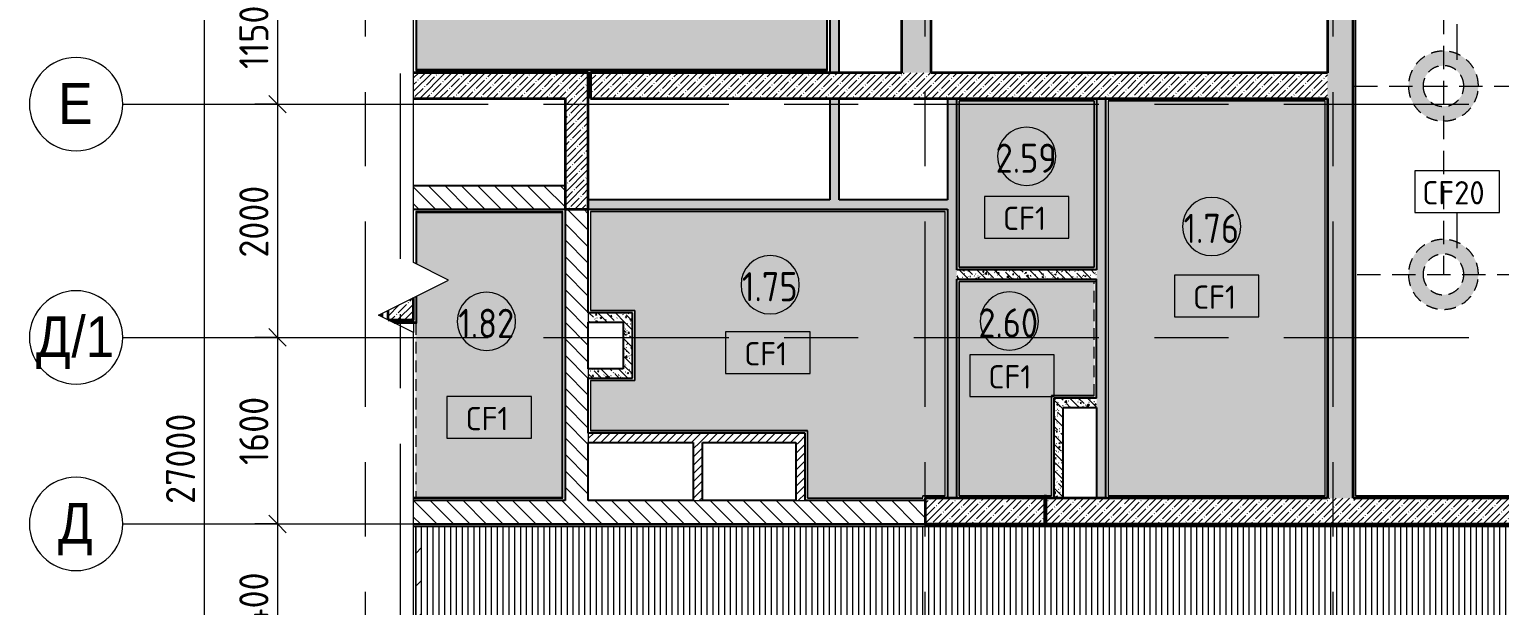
# Model space of a CAD drawing. Header units: millimetres. Extents: x 81676 to 276943, y -8553 to 29000.
# Drawn here: x 81676 to 94287, y 12700 to 17641 of the extents above; entities that cross this region are included whole.
import ezdxf

# ---------------------------------------------------------------- set-up
doc = ezdxf.new("R2010")
doc.units = ezdxf.units.MM
for name, pattern in [('200_ШТРИХ__ш1_п0_6_', [160, 100, -60]), ('ADSK_Штрих_ш2 п1', [300, 200, -100]), ('Осевая', [3175, 635, -476.25, 1587.5, -476.25])]:
    doc.linetypes.add(name, pattern=pattern)
for name, color, linetype, lineweight in [('A-ANNO-DIMS', 7, 'Continuous', 9), ('A-ANNO-DIMS-100', 7, 'Continuous', 9), ('A-AREA-IDEN', 7, 'Continuous', 9), ('A-CLNG-IDEN', 7, 'Continuous', 9), ('A-DETL', 7, 'Continuous', 9), ('A-DETL-1', 7, 'ADSK_Штрих_ш2 п1', 9), ('A-DETL-GENF', 7, 'Continuous', 9), ('A-DETL-MBND', 7, '200_ШТРИХ__ш1_п0_6_', 9), ('A-DETL-MBND-1', 7, 'Continuous', 9), ('A-FLOR', 7, 'Continuous', 9), ('A-FLOR-1', 7, 'Continuous', 35), ('A-WALL', 7, 'Continuous', 9), ('I-WALL', 7, 'Continuous', 9), ('S-COLS', 7, 'Continuous', 9), ('Оси', 7, 'Continuous', 9), ('Оси-1', 7, 'Continuous', 20), ('Оси-2', 7, 'Осевая', 9)]:
    doc.layers.add(name, color=color, linetype=linetype, lineweight=lineweight)
for name, color, linetype, lineweight, true_color in [('A-DETL-GENF-1', 7, 'Continuous', 9, 0x004000), ('A-WALL-1', 7, 'Continuous', 35, 0x3c3c3c), ('A-WALL-2', 7, 'Continuous', 25, 0x3c3c3c), ('A-WALL-FNSH-2', 7, 'Continuous', 13, 0x3c3c3c)]:
    doc.layers.add(name, color=color, linetype=linetype, lineweight=lineweight, true_color=true_color)
doc.styles.add('Arial', font='arial.ttf', dxfattribs={"width": 0.9, "height": 350})
doc.styles.add('GOST Common', font='GOST_Common.ttf', dxfattribs={"width": 0.9, "height": 250})
doc.styles.add('GOST Common_1', font='GOST_Common.ttf', dxfattribs={"height": 200})
doc.styles.add('ISOCPEUR', font='isocpeur.ttf', dxfattribs={"width": 0.9, "height": 250})
doc.dimstyles.new('ISO-2_5_0_9К_БОЛЬШОЙ', dxfattribs={"dimscale": 304.8, "dimtxt": 248.995294, "dimasz": 0.492126, "dimexe": 0.393701, "dimexo": 0.984252, "dimgap": 0, "dimtad": 1, "dimdec": 0, "dimrnd": 10, "dimzin": 0, "dimdsep": 46, "dimtxsty": 'ISOCPEUR', "dimblk1": 'OBLIQUE', "dimblk2": 'OBLIQUE', "dimsah": 1, "dimcen": 0.09, "dimdle": 0.393701, "dimazin": 0, "dimtfac": 1, "dimtdec": 4, "dimtix": 1, "dimtmove": 0, "dimatfit": 3, "dimfxl": 1, "dimtvp": 1, "dimtolj": 1, "dimtzin": 0, "dimarcsym": 2})
doc.dimstyles.new('ISO-2_5_0_9К_БОЛЬШОЙ_1', dxfattribs={"dimscale": 304.8, "dimtxt": 248.995294, "dimasz": 0.492126, "dimexe": 0.393701, "dimexo": 0.984252, "dimgap": 0, "dimtad": 1, "dimdec": 0, "dimrnd": 10, "dimzin": 0, "dimdsep": 46, "dimtxsty": 'ISOCPEUR', "dimblk1": 'OBLIQUE', "dimblk2": 'OBLIQUE', "dimsah": 1, "dimcen": 0.09, "dimdle": 0.393701, "dimazin": 0, "dimtfac": 1, "dimtdec": 4, "dimtix": 1, "dimtmove": 2, "dimatfit": 3, "dimfxl": 1, "dimtvp": 1, "dimtolj": 1, "dimtzin": 0, "dimarcsym": 2})
pattern_1 = [(45, (0, 0), (-57.024626, 57.024626), []), (45, (57.025, 0), (-57.024626, 57.024626), [100.806, -20.161, 3.353, -16.808])]
pattern_2 = [(135, (0, 0), (-70.71068, -70.71068), [])]
pattern_3 = [(135, (0, 0), (-75.43415, -75.43415), [106.68, -17.78, 3.556, -17.78]), (135, (0, 75.39), (-75.43415, -75.43415), []), (50, (0, 0), (127.52922, -11.15758), [13.335, -146.685]), (355, (0, 0), (-24.66966, 133.74002), [10.668, -117.348]), (100.451, (10.63, -0.93), (102.85973, 122.58178), [11.333, -124.663]), (46.184, (0, 35.56), (189.75516, -29.43036), [20.002, -220.027]), (96.636, (15.81, 33.1), (166.1822, 173.1996), [17, -186.995]), (351.184, (0, 35.56), (166.18393, 173.19757), [16.002, -176.022]), (21, (17.78, 26.67), (106.13027, -71.58603), [13.335, -146.685]), (326, (17.78, 26.67), (43.26188, 128.93175), [10.668, -117.348]), (71.451, (26.62, 20.7), (149.39198, 57.34505), [11.333, -124.663]), (37.5, (0, 0), (2.162228, 59.188357), [3.353, -112.573, 3.353, -115.773, -117.793]), (37.5, (0, 0), (2.162228, 59.188357), [-235.052, 3.353, -114.44]), (7.5, (0, 0), (46.773857, 70.126152), [3.353, -64.567, 3.353, -109.906, -44.894]), (7.5, (0, 0), (46.773857, 70.126152), [-181.178, 3.353, -41.542]), (327.5, (-39.65, 0), (94.913671, -4.010093), [3.353, -41.097, 3.353, -135.331, -184.023]), (327.5, (-39.65, 0), (94.913671, -4.010093), [-183.134, 3.353, -180.67]), (317.5, (-57.43, 0), (103.69057, 17.79882), [3.353, -54.432, 3.353, -88.748, -130.683]), (317.5, (-57.43, 0), (103.69057, 17.79882), [-149.885, 3.353, -127.33])]
pattern_4 = [(45, (0, 0), (-35.35534, 35.35534), [])]

# ---------------------------------------------------------------- blocks, each defined once
blk = doc.blocks.new('DET_L_Линия разрыва - М100-30654842-План потолков с обозначением видов отделки и геометрии 1 этажа в осях 23_1-33')
at = {"layer": 'A-DETL-GENF'}
for p, q in [((11890, 300), (11740, 0)), ((12190, -300), (11890, 300)), ((11740, 0), (0, 0)), ((12340, 0), (12190, -300)), ((24080, 0), (12340, 0))]:
    blk.add_line(p, q, dxfattribs=at)
blk = doc.blocks.new('Ось сетки - D8-29747960-План потолков с обозначением видов отделки и геометрии 1 этажа в осях 23_1-33')
at = {"layer": 'Оси-1'}
for start, end in [(360, 180), (180, 360)]:
    blk.add_arc((0, 0), 4, start, end, dxfattribs=at)
blk = doc.blocks.new('DIMBLOCK16-План потолков с обозначением видов отделки и геометрии 1 этажа в осях 23_1-33')
at = {"layer": 'A-ANNO-DIMS-100', "lineweight": 20}
for p, q in [((83803, 18150), (83728, 18225)), ((83803, 18150), (83878, 18075)), ((83803, 17000), (83728, 17075)), ((83803, 17000), (83878, 16925))]:
    blk.add_line(p, q, dxfattribs=at)
at = {"layer": 'A-ANNO-DIMS-100'}
for p, q in [((83609, 18150), (83923, 18150)), ((83803, 18150), (83609, 18150)), ((83803, 18150), (83803, 17000)), ((83609, 17000), (83923, 17000)), ((83803, 17000), (83609, 17000))]:
    blk.add_line(p, q, dxfattribs=at)
at = {"layer": 'A-ANNO-DIMS-100', "color": 0, "insert": (83476, 17302), "char_height": 250, "width": 655.05, "attachment_point": 1, "rotation": 90, "line_spacing_factor": 1.149209, "style": 'ISOCPEUR'}
blk.add_mtext('1150', dxfattribs=at)
blk = doc.blocks.new('_Oblique')
at = {"color": 0, "linetype": 'ByBlock', "lineweight": -2}
blk.add_line((-0.5, -0.5), (0.5, 0.5), dxfattribs=at)
blk = doc.blocks.new('DIMBLOCK17-План потолков с обозначением видов отделки и геометрии 1 этажа в осях 23_1-33')
at = {"layer": 'A-ANNO-DIMS-100', "lineweight": 20}
for p, q in [((83803, 17000), (83728, 17075)), ((83803, 17000), (83878, 16925)), ((83803, 15000), (83728, 15075)), ((83803, 15000), (83878, 14925))]:
    blk.add_line(p, q, dxfattribs=at)
at = {"layer": 'A-ANNO-DIMS-100'}
for p, q in [((83609, 17000), (83923, 17000)), ((83803, 17000), (83609, 17000)), ((83803, 17000), (83803, 15000)), ((83609, 15000), (83923, 15000)), ((83803, 15000), (83609, 15000))]:
    blk.add_line(p, q, dxfattribs=at)
at = {"layer": 'A-ANNO-DIMS-100', "color": 0, "insert": (83476, 15684), "char_height": 250, "width": 758.48, "attachment_point": 1, "rotation": 90, "line_spacing_factor": 1.149209, "style": 'ISOCPEUR'}
blk.add_mtext('2000', dxfattribs=at)
blk = doc.blocks.new('DIMBLOCK18-План потолков с обозначением видов отделки и геометрии 1 этажа в осях 23_1-33')
at = {"layer": 'A-ANNO-DIMS-100', "lineweight": 20}
for p, q in [((83803, 15000), (83728, 15075)), ((83803, 15000), (83878, 14925)), ((83803, 13400), (83728, 13475)), ((83803, 13400), (83878, 13325))]:
    blk.add_line(p, q, dxfattribs=at)
at = {"layer": 'A-ANNO-DIMS-100'}
for p, q in [((83609, 15000), (83923, 15000)), ((83803, 15000), (83609, 15000)), ((83803, 15000), (83803, 13400)), ((83609, 13400), (83923, 13400)), ((83803, 13400), (83609, 13400))]:
    blk.add_line(p, q, dxfattribs=at)
at = {"layer": 'A-ANNO-DIMS-100', "color": 0, "insert": (83476, 13906), "char_height": 250, "width": 706.76, "attachment_point": 1, "rotation": 90, "line_spacing_factor": 1.149209, "style": 'ISOCPEUR'}
blk.add_mtext('1600', dxfattribs=at)
blk = doc.blocks.new('DIMBLOCK19-План потолков с обозначением видов отделки и геометрии 1 этажа в осях 23_1-33')
at = {"layer": 'A-ANNO-DIMS-100'}
for p, q in [((83609, 13400), (83923, 13400)), ((83803, 13400), (83609, 13400)), ((83803, 13400), (83803, 12000)), ((83609, 12000), (83923, 12000)), ((83803, 12000), (83609, 12000))]:
    blk.add_line(p, q, dxfattribs=at)
at = {"layer": 'A-ANNO-DIMS-100', "lineweight": 20}
for p, q in [((83803, 13400), (83728, 13475)), ((83803, 13400), (83878, 13325)), ((83803, 12000), (83728, 12075)), ((83803, 12000), (83878, 11925))]:
    blk.add_line(p, q, dxfattribs=at)
at = {"layer": 'A-ANNO-DIMS-100', "color": 0, "insert": (83476, 12394), "char_height": 250, "width": 735.49, "attachment_point": 1, "rotation": 90, "line_spacing_factor": 1.149209, "style": 'ISOCPEUR'}
blk.add_mtext('1400', dxfattribs=at)
blk = doc.blocks.new('DIMBLOCK25-План потолков с обозначением видов отделки и геометрии 1 этажа в осях 23_1-33')
at = {"layer": 'A-ANNO-DIMS-100'}
for p, q in [((83174, 27120), (83174, -120)), ((82980, 27000), (83294, 27000)), ((83174, 27000), (82980, 27000)), ((82980, 0), (83294, 0)), ((83174, 0), (82980, 0))]:
    blk.add_line(p, q, dxfattribs=at)
at = {"layer": 'A-ANNO-DIMS-100', "lineweight": 20}
for p, q in [((83174, 27000), (83099, 27075)), ((83174, 27000), (83249, 26925)), ((83174, 0), (83099, 75)), ((83174, 0), (83249, -75))]:
    blk.add_line(p, q, dxfattribs=at)
at = {"layer": 'A-ANNO-DIMS-100', "color": 0, "insert": (82847, 13572), "char_height": 250, "width": 948.1, "attachment_point": 1, "rotation": 90, "line_spacing_factor": 1.149209, "style": 'ISOCPEUR'}
blk.add_mtext('27000', dxfattribs=at)
blk = doc.blocks.new('Марка_Помещения - Номер-25198446-План потолков с обозначением видов отделки и геометрии 1 этажа в осях 23_1-33')
at = {"layer": 'A-AREA-IDEN'}
for start, end in [(360, 180), (180, 360)]:
    blk.add_arc((0, 0), 2.5, start, end, dxfattribs=at)
blk = doc.blocks.new('М_потолков - Марка_ Имя типа-25382930-План потолков с обозначением видов отделки и геометрии 1 этажа в осях 23_1-33')
at = {"layer": 'A-CLNG-IDEN'}
for p, q in [((3.625, 1.984375), (-3.625, 1.984375)), ((-3.625, 1.984375), (-3.625, -1.59375)), ((3.625, -1.59375), (3.625, 1.984375)), ((-3.625, -1.59375), (3.625, -1.59375))]:
    blk.add_line(p, q, dxfattribs=at)

msp = doc.modelspace()

# ---------------------------------------------------------------- hatches: boundary and pattern name
at = {"layer": 'A-DETL-GENF-1'}
h = msp.add_hatch(dxfattribs=at)
h.set_pattern_fill('FP_33', color=256, style=0, pattern_type=2)
h.set_pattern_definition([(45, (0, 0), (-141.42136, 141.42136), [])])
h.paths.add_polyline_path([(84990, 10620), (85040, 10620), (85040, 13380), (84990, 13380), (84990.8, 11021), (85027.1, 10885.8), (84990, 10885.7)])
at = {"layer": 'A-DETL-MBND'}
h = msp.add_hatch(dxfattribs=at)
h.set_pattern_fill('FP_27', color=256, style=0, pattern_type=2)
h.set_pattern_definition([(270, (90240, 11044.947), (50, 3e-15), [])])
h.paths.add_polyline_path([(89164.2, 10600), (89250, 10600), (89250, 10621), (97398, 10621), (97398, 11341), (98479, 11341), (98479, 13379), (84970.7, 13378.6), (84970.7, 11570.5), (84991, 11570.5), (84991, 11020.1), (85027.1, 10885.8), (84991, 10885.7), (84991, 10621), (85255.8, 10621), (85255.7, 10657.4), (85391, 10621), (85480, 10621), (85480, 10600), (88758.3, 10600)])
at = {"layer": 'A-DETL-MBND-1'}
for points in [[(84998, 17298), (88513, 17298.7), (88513, 19172), (86782, 19172), (86782, 20002), (84998, 20002), (84998, 17298.4)], [(89650, 15600.1), (90810, 15600.1), (90810, 17030), (89650, 17030), (89650, 16747.6)], [(92790, 13640), (92790, 17030), (90930, 17030), (90930, 13640), (92492.7, 13640)], [(86242, 13628), (86242, 16072), (84998, 16072), (84998, 15627.2), (85270.7, 15490.9), (84998, 15354.6), (84998, 15122), (84990, 15122), (84990, 13628), (85835.8, 13628)], [(89340, 13620), (89340, 13640), (89530, 13640), (89530, 16080), (86490, 16080), (86490, 15230), (86868.4, 15230), (86868.4, 14630), (86490, 14630), (86490, 14200), (88350, 14200), (88350, 13620), (88498.5, 13620)], [(90444.3, 13640), (90444.3, 14500), (90810, 14500), (90810, 15480.1), (89650, 15480.1), (89650, 13640), (90400, 13640)]]:
    msp.add_hatch(color=256, dxfattribs=at).paths.add_polyline_path(points)
h = msp.add_hatch(color=256, dxfattribs=at)
h.paths.add_polyline_path([(93805, 16855.5), (93863.5, 16861.3), (93919.8, 16878.3), (93971.7, 16906.1), (94017.1, 16943.4), (94054.4, 16988.8), (94082.2, 17040.7), (94099.2, 17097), (94105, 17155.5), (94099.2, 17214), (94082.2, 17270.3), (94054.4, 17322.2), (94017.1, 17367.6), (93971.7, 17404.9), (93919.8, 17432.7), (93863.5, 17449.7), (93805, 17455.5), (93746.5, 17449.7), (93690.2, 17432.7), (93638.3, 17404.9), (93592.9, 17367.6), (93555.6, 17322.2), (93527.8, 17270.3), (93510.8, 17214), (93505, 17155.5), (93510.8, 17097), (93527.8, 17040.7), (93555.6, 16988.8), (93592.9, 16943.4), (93638.3, 16906.1), (93690.2, 16878.3), (93746.5, 16861.3)])
h.paths.add_polyline_path([(93805, 16980.5), (93759.7, 16986.5), (93717.5, 17003.9), (93681.3, 17031.8), (93653.4, 17068), (93636, 17110.2), (93630, 17155.5), (93636, 17200.8), (93653.4, 17243), (93681.3, 17279.2), (93717.5, 17307.1), (93759.7, 17324.5), (93805, 17330.5), (93850.3, 17324.5), (93892.5, 17307.1), (93928.7, 17279.2), (93956.6, 17243), (93974, 17200.8), (93980, 17155.5), (93974, 17110.2), (93956.6, 17068), (93928.7, 17031.8), (93892.5, 17003.9), (93850.3, 16986.5), (93824, 16983)])
h = msp.add_hatch(color=256, dxfattribs=at)
h.paths.add_polyline_path([(93805, 15240), (93863.5, 15245.8), (93919.8, 15262.8), (93971.7, 15290.6), (94017.1, 15327.9), (94054.4, 15373.3), (94082.2, 15425.2), (94099.2, 15481.5), (94105, 15540), (94099.2, 15598.5), (94082.2, 15654.8), (94054.4, 15706.7), (94017.1, 15752.1), (93971.7, 15789.4), (93919.8, 15817.2), (93863.5, 15834.2), (93805, 15840), (93746.5, 15834.2), (93690.2, 15817.2), (93638.3, 15789.4), (93592.9, 15752.1), (93555.6, 15706.7), (93527.8, 15654.8), (93510.8, 15598.5), (93505, 15540), (93510.8, 15481.5), (93527.8, 15425.2), (93555.6, 15373.3), (93592.9, 15327.9), (93638.3, 15290.6), (93690.2, 15262.8), (93746.5, 15245.8)])
h.paths.add_polyline_path([(93805, 15365), (93759.7, 15371), (93717.5, 15388.4), (93681.3, 15416.3), (93653.4, 15452.5), (93636, 15494.7), (93630, 15540), (93636, 15585.3), (93653.4, 15627.5), (93681.3, 15663.7), (93717.5, 15691.6), (93759.7, 15709), (93805, 15715), (93850.3, 15709), (93892.5, 15691.6), (93928.7, 15663.7), (93956.6, 15627.5), (93974.3, 15583.2), (93980, 15540), (93974, 15494.7), (93956.6, 15452.5), (93928.7, 15416.3), (93892.5, 15388.4), (93850.3, 15371), (93824, 15367.5)])
at = {"layer": 'A-FLOR'}
msp.add_hatch(color=256, dxfattribs=at).paths.add_polyline_path([(84700, 15176.2), (84700, 15205.6), (84670.7, 15190.9)])
at = {"layer": 'I-WALL'}
h = msp.add_hatch(dxfattribs=at)
h.set_pattern_fill('FP_1', color=256, style=0, pattern_type=2)
h.set_pattern_definition(pattern_1)
h.paths.add_polyline_path([(89160, 17270), (89410, 17270), (89410, 27100), (89160, 27100), (89160, 17912)])
h = msp.add_hatch(dxfattribs=at)
h.set_pattern_fill('FP_1', color=256, style=0, pattern_type=2)
h.set_pattern_definition(pattern_1)
h.paths.add_polyline_path([(92810, 13620), (93030, 13620), (93030, 21150), (92810, 21150), (92810, 15583.2)])
h = msp.add_hatch(dxfattribs=at)
h.set_pattern_fill('FP_5', color=256, style=0, pattern_type=2)
h.set_pattern_definition(pattern_3)
h.paths.add_polyline_path([(88541, 16180), (88621, 16180), (88621, 17050), (88541, 17050), (88541, 16747.6)])
h.paths.add_polyline_path([(88621, 17270), (88621, 19200), (88541, 19200), (88541, 17270)])
h = msp.add_hatch(dxfattribs=at)
h.set_pattern_fill('FP_1', color=256, style=0, pattern_type=2)
h.set_pattern_definition(pattern_1)
h.paths.add_polyline_path([(86270, 17050), (86270, 17270), (84970.7, 17269.9), (84970.7, 17050), (85835.8, 17050)])
h = msp.add_hatch(dxfattribs=at)
h.set_pattern_fill('FP_1', color=256, style=0, pattern_type=2)
h.set_pattern_definition(pattern_1)
h.paths.add_polyline_path([(86270, 16100), (86470, 16100), (86470, 17270), (86270, 17270), (86270, 16180)])
h = msp.add_hatch(dxfattribs=at)
h.set_pattern_fill('FP_1', color=256, style=0, pattern_type=2)
h.set_pattern_definition(pattern_1)
h.paths.add_polyline_path([(88498.5, 17050), (92810, 17050), (92810, 17270), (86490, 17270), (86490, 17050), (87167.1, 17050)])
h = msp.add_hatch(dxfattribs=at)
h.set_pattern_fill('FP_5', color=256, style=0, pattern_type=2)
h.set_pattern_definition(pattern_3)
h.paths.add_polyline_path([(89630, 13620), (89630, 17050), (89550, 17050), (89550, 13620)])
h = msp.add_hatch(dxfattribs=at)
h.set_pattern_fill('FP_5', color=256, style=0, pattern_type=2)
h.set_pattern_definition(pattern_3)
h.paths.add_polyline_path([(90830, 13620), (90910, 13620), (90910, 17050), (90830, 17050), (90830, 14400)])
h = msp.add_hatch(dxfattribs=at)
h.set_pattern_fill('FP_3', color=256, style=0, pattern_type=2)
h.set_pattern_definition(pattern_2)
h.paths.add_polyline_path([(85835.8, 16100), (86270, 16100), (86270, 16300), (84970.7, 16299.9), (84970.7, 16100)])
h = msp.add_hatch(dxfattribs=at)
h.set_pattern_fill('FP_5', color=256, style=0, pattern_type=2)
h.set_pattern_definition(pattern_3)
h.paths.add_polyline_path([(87167.1, 16100), (89550, 16100), (89550, 16180), (86470, 16180), (86470, 16100)])
h = msp.add_hatch(dxfattribs=at)
h.set_pattern_fill('FP_3', color=256, style=0, pattern_type=2)
h.set_pattern_definition(pattern_2)
h.paths.add_polyline_path([(86270, 13600), (86470, 13600), (86470, 16100), (86270, 16100), (86270, 14418.8)])
h = msp.add_hatch(dxfattribs=at)
h.set_pattern_fill('FP_5', color=256, style=0, pattern_type=2)
h.set_pattern_definition(pattern_3)
h.paths.add_polyline_path([(90830, 15500.1), (90830, 15580.1), (89630, 15580.1), (89630, 15500.1), (89829.9, 15500.1)])
h = msp.add_hatch(dxfattribs=at)
h.set_pattern_fill('FP_1', color=256, style=0, pattern_type=2)
h.set_pattern_definition(pattern_1)
h.paths.add_polyline_path([(84970, 15150), (84970, 15340.6), (84750, 15230.6), (84750.3, 15151.1), (84752.5, 15150)])
h = msp.add_hatch(dxfattribs=at)
h.set_pattern_fill('FP_5', color=256, style=0, pattern_type=2)
h.set_pattern_definition(pattern_3)
h.paths.add_polyline_path([(86848.4, 15130), (86848.4, 15210), (86470, 15210), (86470, 15130), (86768.4, 15130)])
h = msp.add_hatch(dxfattribs=at)
h.set_pattern_fill('FP_5', color=256, style=0, pattern_type=2)
h.set_pattern_definition(pattern_3)
h.paths.add_polyline_path([(86848.4, 14650), (86848.4, 15130), (86768.4, 15130), (86768.4, 14650)])
h = msp.add_hatch(dxfattribs=at)
h.set_pattern_fill('FP_5', color=256, style=0, pattern_type=2)
h.set_pattern_definition(pattern_3)
h.paths.add_polyline_path([(86470, 14650), (86768.4, 14650), (86768.4, 14730), (86470, 14730)])
h = msp.add_hatch(dxfattribs=at)
h.set_pattern_fill('FP_5', color=256, style=0, pattern_type=2)
h.set_pattern_definition(pattern_3)
h.paths.add_polyline_path([(90830, 14400), (90830, 14480), (90464.3, 14480), (90464.3, 14400), (90544.3, 14400)])
h = msp.add_hatch(dxfattribs=at)
h.set_pattern_fill('FP_5', color=256, style=0, pattern_type=2)
h.set_pattern_definition(pattern_3)
h.paths.add_polyline_path([(90464.3, 13620), (90544.3, 13620), (90544.3, 14400), (90464.3, 14400)])
h = msp.add_hatch(dxfattribs=at)
h.set_pattern_fill('FP_2', color=256, style=0, pattern_type=2)
h.set_pattern_definition(pattern_4)
h.paths.add_polyline_path([(88250, 14100), (88330, 14100), (88330, 14180), (86470, 14180), (86470, 14100), (87450, 14100)])
h = msp.add_hatch(dxfattribs=at)
h.set_pattern_fill('FP_2', color=256, style=0, pattern_type=2)
h.set_pattern_definition(pattern_4)
h.paths.add_polyline_path([(87370, 13600), (87450, 13600), (87450, 14100), (87370, 14100)])
h = msp.add_hatch(dxfattribs=at)
h.set_pattern_fill('FP_2', color=256, style=0, pattern_type=2)
h.set_pattern_definition(pattern_4)
h.paths.add_polyline_path([(88250, 13600), (88330, 13600), (88330, 14100), (88250, 14100)])
h = msp.add_hatch(dxfattribs=at)
h.set_pattern_fill('FP_21', color=256, style=0, pattern_type=2)
h.set_pattern_definition([(0, (0, 0), (121.92, 30.48), [10.058, -81.382, 10.058, -81.382, -487.68]), (0, (0, 0), (121.92, 30.48), [-182.88, 10.058, -172.822, 10.058, -81.382, -213.36]), (0, (0, 0), (121.92, 30.48), [-457.2, 10.058, -50.902, 10.058, -142.342]), (120, (45.72, 15.24), (-87.356454, 90.345817), [10.058, -81.382, 10.058, -81.382, -487.68]), (120, (45.72, 15.24), (-87.356454, 90.345817), [-182.88, 10.058, -172.822, 10.058, -81.382, -213.36]), (120, (45.72, 15.24), (-87.356454, 90.345817), [-457.2, 10.058, -50.902, 10.058, -142.342]), (240, (60.96, 76.2), (-34.563546, -120.825817), [10.058, -81.382, 10.058, -81.382, -487.68]), (240, (60.96, 76.2), (-34.563546, -120.825817), [-182.88, 10.058, -172.822, 10.058, -81.382, -213.36]), (240, (60.96, 76.2), (-34.563546, -120.825817), [-457.2, 10.058, -50.902, 10.058, -142.342])])
h.paths.add_polyline_path([(90380, 13400), (90400, 13400), (90400, 13640), (90380, 13640)])
h = msp.add_hatch(dxfattribs=at)
h.set_pattern_fill('FP_3', color=256, style=0, pattern_type=2)
h.set_pattern_definition(pattern_2)
h.paths.add_polyline_path([(89360, 13400), (89360, 13600), (84970.7, 13600), (84970.7, 13400), (88498.5, 13400)])
h = msp.add_hatch(dxfattribs=at)
h.set_pattern_fill('FP_1', color=256, style=0, pattern_type=2)
h.set_pattern_definition(pattern_1)
h.paths.add_polyline_path([(92810, 13400), (92810, 13620), (89360, 13620), (89360, 13400), (92492.7, 13400)])
h = msp.add_hatch(dxfattribs=at)
h.set_pattern_fill('FP_1', color=256, style=0, pattern_type=2)
h.set_pattern_definition(pattern_1)
h.paths.add_polyline_path([(94800, 13400), (94800, 13620), (92810, 13620), (92810, 13400), (93824, 13400)])
at = {"layer": 'S-COLS'}
h = msp.add_hatch(dxfattribs=at)
h.set_pattern_fill('FP_1', color=256, style=0, pattern_type=2)
h.set_pattern_definition(pattern_1)
h.paths.add_polyline_path([(84700, 15176.2), (84700, 15205.6), (84670.7, 15190.9)])

# ---------------------------------------------------------------- linework, layer by layer
at = {"layer": 'A-CLNG-IDEN'}
for p, q in [((93922.4, 17380.6), (93922.4, 17686.4)), ((93922.4, 15765.1), (93922.4, 16070.9))]:
    msp.add_line(p, q, dxfattribs=at)
at = {"layer": 'A-DETL'}
for p, q in [((84990, 13380), (84990, 11018.1)), ((85040, 13380), (84990, 13380)), ((85040, 10620), (85040, 13380))]:
    msp.add_line(p, q, dxfattribs=at)
at = {"layer": 'A-DETL-1'}
for p, q in [((93805, 21400), (93805, 15540)), ((93040, 17155.5), (94559, 17155.5)), ((93065.2, 15540), (94559, 15540))]:
    msp.add_line(p, q, dxfattribs=at)
at = {"layer": 'A-DETL-MBND'}
for p, q in [((93050, 21130), (93050, 13640)), ((86490, 17270), (86470, 17270)), ((90810, 17030), (89650, 17030)), ((89650, 17030), (89650, 15600.1)), ((90810, 15600.1), (90810, 17030)), ((92790, 17030), (90930, 17030)), ((90930, 17030), (90930, 13640)), ((92790, 13640), (92790, 17030)), ((89530, 16080), (86490, 16080)), ((86490, 16080), (86490, 15230)), ((89530, 13640), (89530, 16080)), ((89650, 15600.1), (90810, 15600.1)), ((90810, 15480.1), (89650, 15480.1)), ((89650, 15480.1), (89650, 13640)), ((90810, 14500), (90810, 15480.1)), ((90829, 14505.5), (90829, 15479.1)), ((90829, 15479.1), (90830, 15479.1)), ((84970, 15150), (84970, 15130)), ((86490, 15230), (86868.4, 15230)), ((86868.4, 15230), (86868.4, 14630)), ((84970, 15122), (84970, 15041.2)), ((84990, 15122), (84990, 13628)), ((86868.4, 14630), (86490, 14630)), ((86490, 14630), (86490, 14200)), ((90830, 14505.5), (90829, 14505.5)), ((90444.3, 13640), (90444.3, 14500)), ((90444.3, 14500), (90810, 14500)), ((86490, 14200), (88350, 14200)), ((88350, 14200), (88350, 13620)), ((89340, 13620), (89340, 13640)), ((89340, 13640), (89530, 13640)), ((89650, 13640), (90380, 13640)), ((90400, 13640), (90444.3, 13640)), ((90930, 13640), (92790, 13640)), ((93051, 13640), (94560, 13640)), ((88350, 13620), (89340, 13620)), ((98480, 13380), (84970.7, 13380)), ((98479, 13379), (84970.7, 13379))]:
    msp.add_line(p, q, dxfattribs=at)
for centre, radius, start, end in [((93805, 17155.5), 300, 0, 180), ((93805, 17155.5), 175, 0, 180), ((93805, 17155.5), 300, 180, 360), ((93805, 17155.5), 175, 180, 0), ((93805, 15540), 300, 0, 180), ((93805, 15540), 175, 0, 180), ((93805, 15540), 300, 180, 360), ((93805, 15540), 175, 180, 0)]:
    msp.add_arc(centre, radius, start, end, dxfattribs=at)
at = {"layer": 'A-FLOR-1'}
msp.add_line((84700, 15205.6), (84700, 15176.2), dxfattribs=at)
at = {"layer": 'A-WALL'}
for p, q in [((86470, 15210), (86470, 15130)), ((86470, 14730), (86470, 14650)), ((86470, 14180), (86470, 14100)), ((87370, 13600), (87450, 13600)), ((88250, 13600), (88330, 13600))]:
    msp.add_line(p, q, dxfattribs=at)
at = {"layer": 'A-WALL-1'}
for p, q in [((89410, 17270), (89410, 26850)), ((92810, 26395), (92810, 17270)), ((89160, 17270), (89160, 23100)), ((93030, 13620), (93030, 21150)), ((86470, 17270), (84970.7, 17270)), ((86470, 16100), (86470, 17270)), ((89160, 17270), (86490, 17270)), ((86490, 17270), (86490, 17050)), ((92810, 17270), (89410, 17270)), ((84970.7, 17050), (86270, 17050)), ((86270, 17050), (86270, 16100)), ((86490, 17050), (92810, 17050)), ((92810, 17050), (92810, 13620)), ((86270, 16100), (86470, 16100)), ((84970, 15150), (84970, 15340.6)), ((84750, 15230.6), (84750, 15151.2)), ((84752.5, 15150), (84970, 15150)), ((92810, 13620), (89360, 13620)), ((89360, 13620), (89360, 13400)), ((94580, 13620), (93030, 13620)), ((89360, 13400), (92810, 13400)), ((92810, 13400), (94800, 13400))]:
    msp.add_line(p, q, dxfattribs=at)
at = {"layer": 'A-WALL-2'}
for p, q in [((88541, 19200), (88541, 17270)), ((88621, 17270), (88621, 19200)), ((88541, 17050), (88541, 16180)), ((88621, 16180), (88621, 17050)), ((89550, 17050), (89550, 16180)), ((89630, 15580.1), (89630, 17050)), ((90830, 17050), (90830, 15580.1)), ((90910, 13620), (90910, 17050)), ((86270, 16300), (84970.7, 16300)), ((88541, 16180), (86470, 16180)), ((89550, 16180), (88621, 16180)), ((84970.7, 16100), (86270, 16100)), ((86270, 16100), (86270, 13600)), ((86470, 15210), (86470, 16100)), ((86470, 16100), (89550, 16100)), ((89550, 16100), (89550, 13620)), ((90830, 15580.1), (89630, 15580.1)), ((89630, 15500.1), (90830, 15500.1)), ((89630, 13620), (89630, 15500.1)), ((90830, 14480), (90830, 15500.1)), ((86848.4, 15210), (86470, 15210)), ((86848.4, 14650), (86848.4, 15210)), ((86470, 14730), (86470, 15130)), ((86470, 15130), (86768.4, 15130)), ((86768.4, 15130), (86768.4, 14730)), ((86768.4, 14730), (86470, 14730)), ((86470, 14180), (86470, 14650)), ((86470, 14650), (86848.4, 14650)), ((90830, 14480), (90464.3, 14480)), ((90464.3, 14480), (90464.3, 13620)), ((90544.3, 14400), (90830, 14400)), ((90544.3, 13620), (90544.3, 14400)), ((90830, 14400), (90830, 13620)), ((88330, 14180), (86470, 14180)), ((88330, 13600), (88330, 14180)), ((86470, 13600), (86470, 14100)), ((86470, 14100), (87370, 14100)), ((87370, 14100), (87370, 13600)), ((87450, 14100), (88250, 14100)), ((87450, 13600), (87450, 14100)), ((88250, 14100), (88250, 13600)), ((90400, 13640), (90380, 13640)), ((90380, 13640), (90380, 13400)), ((90400, 13400), (90400, 13640)), ((86270, 13600), (84970.7, 13600)), ((87370, 13600), (86470, 13600)), ((88250, 13600), (87450, 13600)), ((89360, 13600), (88330, 13600)), ((84970.7, 13400), (89360, 13400)), ((90380, 13400), (90400, 13400))]:
    msp.add_line(p, q, dxfattribs=at)
at = {"layer": 'A-WALL-FNSH-2'}
for p, q in [((93050, 21130), (93050, 13640)), ((93051, 13641), (93051, 21129)), ((84990, 20010), (84990, 17290)), ((84998, 17298), (84998, 20002)), ((88513, 19172), (88513, 17298)), ((88521, 17290), (88521, 19180)), ((84990, 17290), (88521, 17290)), ((88513, 17298), (84998, 17298)), ((89650, 17030), (89650, 15600.1)), ((90810, 17030), (89650, 17030)), ((89651, 15601.1), (89651, 17029)), ((89651, 17029), (90809, 17029)), ((90809, 17029), (90809, 15601.1)), ((90810, 15600.1), (90810, 17030)), ((90930, 17030), (90930, 13640)), ((92790, 17030), (90930, 17030)), ((90931, 13641), (90931, 17029)), ((90931, 17029), (92789, 17029)), ((92789, 17029), (92789, 13641)), ((92790, 13640), (92790, 17030)), ((86250, 16080), (84990, 16080)), ((84990, 16080), (84990, 15631.2)), ((84998, 16072), (86242, 16072)), ((84998, 15627.2), (84998, 16072)), ((86242, 16072), (86242, 13628)), ((86250, 13620), (86250, 16080)), ((89530, 16080), (86490, 16080)), ((86490, 16080), (86490, 15230)), ((86491, 16079), (89529, 16079)), ((86491, 15231), (86491, 16079)), ((89529, 16079), (89529, 13641)), ((89530, 13640), (89530, 16080)), ((89650, 15600.1), (90810, 15600.1)), ((90809, 15601.1), (89651, 15601.1)), ((89650, 15480.1), (89650, 13640)), ((90830, 15480.1), (89650, 15480.1)), ((89651, 13640), (89651, 15479.1)), ((89651, 15479.1), (90829, 15479.1)), ((90829, 15479.1), (90829, 14505.5)), ((84990, 15350.6), (84990, 15130)), ((84998, 15122), (84998, 15354.6)), ((86490, 15230), (86868.4, 15230)), ((86869.4, 15231), (86491, 15231)), ((86868.4, 15230), (86868.4, 14630)), ((86869.4, 14629), (86869.4, 15231)), ((84990, 15130), (84792.5, 15130)), ((84808.5, 15122), (84998, 15122)), ((86490, 14630), (86490, 14200)), ((86868.4, 14630), (86490, 14630)), ((86491, 14201), (86491, 14630)), ((86490, 14629), (86869.4, 14629)), ((90829, 14505.5), (90830, 14505.5)), ((90810, 14501), (90443.3, 14501)), ((90443.3, 14501), (90443.3, 13641)), ((90444.3, 14500), (90810, 14500)), ((90444.3, 13640), (90444.3, 14500)), ((90810, 14500), (90810, 14501)), ((86490, 14200), (88350, 14200)), ((88351, 14201), (86491, 14201)), ((88350, 14200), (88350, 13620)), ((88351, 13621), (88351, 14201)), ((86242, 13628), (84970.7, 13628)), ((89340, 13621), (88351, 13621)), ((89529, 13641), (89340, 13641)), ((89340, 13641), (89340, 13640)), ((89340, 13640), (89530, 13640)), ((89340, 13620), (89340, 13621)), ((90443.3, 13641), (89650, 13641)), ((89650, 13640), (90444.3, 13640)), ((90930, 13640), (92790, 13640)), ((92789, 13641), (90931, 13641)), ((93050, 13640), (94560, 13640)), ((94559, 13641), (93051, 13641)), ((84970.7, 13620), (86250, 13620)), ((88350, 13620), (89340, 13620)), ((98480, 13380), (84970.7, 13380)), ((84970.7, 13379), (98479, 13379))]:
    msp.add_line(p, q, dxfattribs=at)
at = {"layer": 'I-WALL'}
for p, q in [((93050, 13641), (93051, 13641)), ((93051, 13641), (93051, 13640))]:
    msp.add_line(p, q, dxfattribs=at)
at = {"layer": 'S-COLS'}
msp.add_line((84700, 15176.2), (84700, 15205.6), dxfattribs=at)
at = {"layer": 'Оси'}
for p, q in [((82475.6, 17000), (84975.6, 17000)), ((82475.6, 15000), (84975.6, 15000)), ((82475.6, 13400), (84975.6, 13400))]:
    msp.add_line(p, q, dxfattribs=at)
at = {"layer": 'Оси-2'}
for p, q in [((84560, 593.7), (84560, 19415.1)), ((84860, 1863.7), (84860, 19415.1)), ((89360, 593.7), (89360, 19415.1)), ((92860, 593.7), (92860, 19415.1)), ((84975.6, 17000), (122760, 17000)), ((84975.6, 15000), (122160, 15000)), ((84975.6, 13400), (119719, 13400))]:
    msp.add_line(p, q, dxfattribs=at)

# ---------------------------------------------------------------- block references
at = {"layer": 'A-AREA-IDEN', "xscale": 99.99999999999993, "yscale": 99.99999999999993, "zscale": 99.99999999999993}
for p in [(90229.9, 16552.9), (91817.3, 15951), (88029.8, 15451), (85596.3, 15136.8), (90081.4, 15140.3)]:
    msp.add_blockref('Марка_Помещения - Номер-25198446-План потолков с обозначением видов отделки и геометрии 1 этажа в осях 23_1-33', p, dxfattribs=at)
at = {"layer": 'A-CLNG-IDEN', "xscale": 99.99999999999993, "yscale": 99.99999999999993, "zscale": 99.99999999999993}
for p in [(93922.4, 16230.3), (90230, 16011.1), (91860, 15335), (88010, 14850), (90104.6, 14651.7), (85620, 14293.9)]:
    msp.add_blockref('М_потолков - Марка_ Имя типа-25382930-План потолков с обозначением видов отделки и геометрии 1 этажа в осях 23_1-33', p, dxfattribs=at)
at = {"layer": 'A-DETL-GENF', "rotation": 270.0000000000003}
msp.add_blockref('DET_L_Линия разрыва - М100-30654842-План потолков с обозначением видов отделки и геометрии 1 этажа в осях 23_1-33', (84970.7, 27380.8), dxfattribs=at)
at = {"layer": 'Оси-1', "xscale": 99.99999999999993, "yscale": 99.99999999999993, "zscale": 99.99999999999993, "rotation": 269.9999999999994}
for p in [(82075.6, 17000), (82075.6, 15000), (82075.6, 13400)]:
    msp.add_blockref('Ось сетки - D8-29747960-План потолков с обозначением видов отделки и геометрии 1 этажа в осях 23_1-33', p, dxfattribs=at)

# ---------------------------------------------------------------- texts
at = {"layer": 'A-AREA-IDEN', "char_height": 250, "attachment_point": 1, "style": 'GOST Common'}
for s, insert, width in [('2.59', (89964.1, 16661.5), 663.797), ('1.76', (91575.4, 16059.6), 606.076), ('1.75', (87787.9, 15559.6), 606.076), ('1.82', (85354.4, 15245.3), 606.076), ('2.60', (89815.7, 15248.8), 663.797)]:
    msp.add_mtext(s, dxfattribs=dict(at, insert=insert, width=width))
at = {"layer": 'A-CLNG-IDEN', "char_height": 200, "attachment_point": 1, "style": 'GOST Common_1'}
for s, insert, width in [('CF20', (93623.6, 16340.1), 705.485), ('CF1', (90027.2, 16120.9), 472.996), ('CF1', (91657.2, 15444.7), 472.996), ('CF1', (87807.2, 14959.7), 472.996), ('CF1', (89901.7, 14761.5), 472.996), ('CF1', (85417.2, 14403.6), 472.996)]:
    msp.add_mtext(s, dxfattribs=dict(at, insert=insert, width=width))
at = {"layer": 'Оси', "char_height": 350, "attachment_point": 1, "style": 'Arial'}
for s, insert, width in [('\\fArial|b0|i0|c204|p34|;\\W.9;Е', (81922.8, 17181), 360.759), ('\\fArial|b0|i0|c204|p34|;\\W.9;Д', (81732.4, 15181), 367.975), ('/1', (82036.1, 15181), 454.557), ('\\fArial|b0|i0|c204|p34|;\\W.9;Д', (81920.1, 13581), 367.975)]:
    msp.add_mtext(s, dxfattribs=dict(at, insert=insert, width=width))

# ---------------------------------------------------------------- dimensions: what is measured, and where the dimension line sits
at = {"layer": 'A-ANNO-DIMS'}
dim = msp.add_linear_dim(base=(83173.8, 0), p1=(83279.8, 27000), p2=(83279.8, 0), angle=90, dimstyle='ISO-2_5_0_9К_БОЛЬШОЙ_1', override={"dimpost": '<>', "dimfxl": 26999.999823}, dxfattribs=at)
dim.commit()
dim.dimension.update_dxf_attribs({"geometry": 'DIMBLOCK25-План потолков с обозначением видов отделки и геометрии 1 этажа в осях 23_1-33', "text_midpoint": (83013.8, 14046), "dimtype": 160, "text_rotation": 90})
for base, p1, p2, override, picture, middle in [((83802.6, 17000), (83908.6, 18150), (83908.6, 17000), {"dimpost": '<>', "dimfxl": 1150}, 'DIMBLOCK16-План потолков с обозначением видов отделки и геометрии 1 этажа в осях 23_1-33', (83677.6, 17575)), ((83802.6, 15000), (83908.6, 17000), (83908.6, 15000), {"dimpost": '<>', "dimfxl": 2000.000075}, 'DIMBLOCK17-План потолков с обозначением видов отделки и геометрии 1 этажа в осях 23_1-33', (83677.6, 16000)), ((83802.6, 13400), (83908.6, 15000), (83908.6, 13400), {"dimpost": '<>', "dimfxl": 1600}, 'DIMBLOCK18-План потолков с обозначением видов отделки и геометрии 1 этажа в осях 23_1-33', (83677.6, 14200)), ((83802.6, 12000), (83908.6, 13400), (83908.6, 12000), {"dimpost": '<>', "dimfxl": 1399.999995}, 'DIMBLOCK19-План потолков с обозначением видов отделки и геометрии 1 этажа в осях 23_1-33', (83677.6, 12700))]:
    dim = msp.add_linear_dim(base=base, p1=p1, p2=p2, angle=90, dimstyle='ISO-2_5_0_9К_БОЛЬШОЙ', override=override, dxfattribs=at)
    dim.commit()
    dim.dimension.update_dxf_attribs({"geometry": picture, "text_midpoint": middle})

doc.saveas('drawing.dxf')
